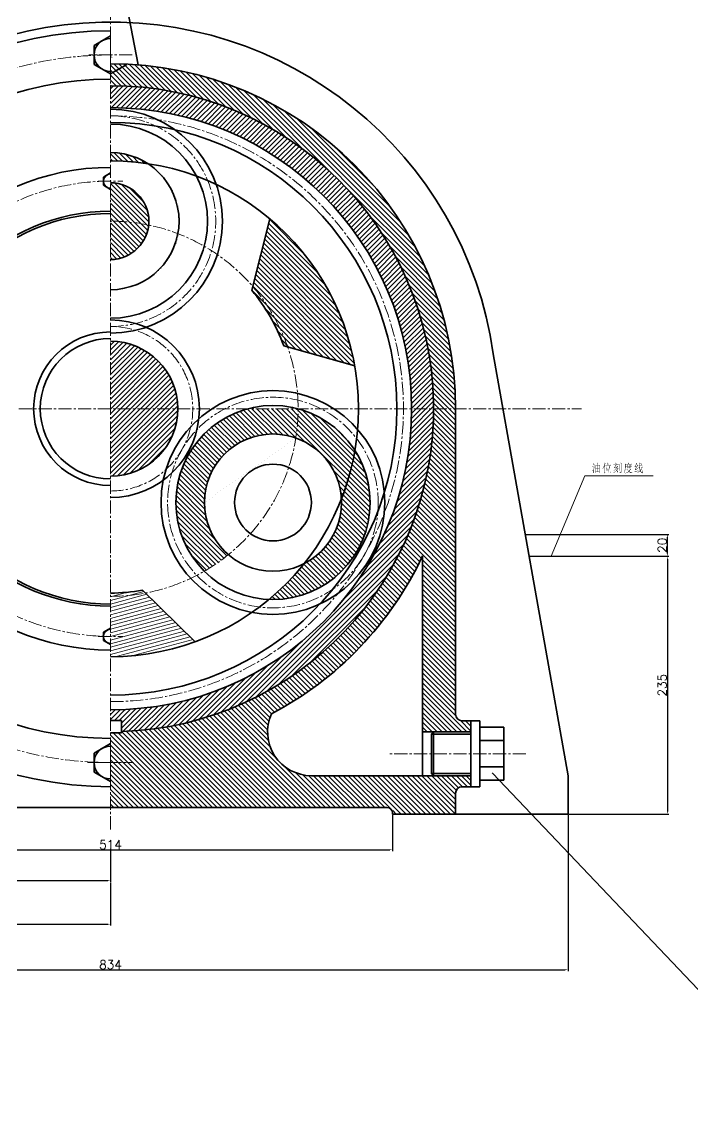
# Model space of a CAD drawing. Header units: millimetres. Extents: x -2378 to 2378, y -1682 to 1682.
# Drawn here: x 953 to 1564, y 147 to 1152 of the extents above; entities that cross this region are included whole.
import ezdxf

# ---------------------------------------------------------------- set-up
doc = ezdxf.new("R2010")
doc.units = ezdxf.units.MM
doc.header["$PDSIZE"] = -5
doc.linetypes.add('点画线', pattern=[18, 12, -2, 2, -2])
doc.layers.get('Defpoints').update_dxf_attribs({"lineweight": 18})
for name, color, linetype, lineweight in [('中心线层', 1, '点画线', 18), ('剖面线层', 4, 'Continuous', 18), ('尺寸线层', 3, 'Continuous', 18), ('粗实线层', 7, 'Continuous', 35), ('细实线层', 7, 'Continuous', 18)]:
    doc.layers.add(name, color=color, linetype=linetype, lineweight=lineweight)
doc.styles.get("Standard").update_dxf_attribs({"font": 'txt.shx'})
doc.styles.add('标准', font='isocp.shx', dxfattribs={"width": 0.667, "bigfont": 'gbcbig.shx'})
doc.dimstyles.new('ISO-25', dxfattribs={"dimtxt": 8, "dimasz": 2.5, "dimexe": 1.25, "dimexo": 0.625, "dimtad": 1, "dimtxsty": 'Standard', "dimcen": 2.5, "dimdle": 5, "dimadec": 0, "dimazin": 0, "dimtfac": 1, "dimtmove": 0, "dimatfit": 3, "dimfxl": 1, "dimarcsym": 0})
pattern_1 = [(135, (0, 0), (-2.245064030267288, -2.245064030267288), [])]

# ---------------------------------------------------------------- blocks, each defined once
blk = doc.blocks.new('*X33')
at = {"layer": 'Defpoints', "color": 0, "transparency": 16777216}
for p in [(640.2259182012292, 430.4999388581303), (1033.225955050274, 399.4745002564988), (1033.225955050274, 369.9550804046495)]:
    blk.add_point(p, dxfattribs=at)
at = {"layer": '尺寸线层', "color": 0, "linetype": 'Continuous', "lineweight": -2, "transparency": 16777216}
for p, q in [((640.2259182012292, 429.8749388581303), (640.2259182012292, 368.7050804046495)), ((1033.225955050274, 398.8495002564988), (1033.225955050274, 368.7050804046495)), ((642.7259182012292, 369.9550804046495), (1030.725955050274, 369.9550804046495))]:
    blk.add_line(p, q, dxfattribs=at)
at = {"layer": '尺寸线层', "color": 0, "transparency": 16777216}
for points in [[(642.7259182012292, 370.3717470713162), (642.7259182012292, 369.5384137379828), (640.2259182012292, 369.9550804046495)], [(1030.725955050274, 370.3717470713162), (1030.725955050274, 369.5384137379828), (1033.225955050274, 369.9550804046495)]]:
    blk.add_solid(points, dxfattribs=at)
at = {"layer": '尺寸线层', "color": 0, "transparency": 16777216, "insert": (836.7259366257514, 374.5800804046495), "char_height": 8, "width": 28.57142857142867, "attachment_point": 5}
blk.add_mtext('\\A1;393', dxfattribs=at)
blk = doc.blocks.new('*X34')
at = {"layer": 'Defpoints', "color": 0, "transparency": 16777216}
for p in [(1450.22599189932, 430.4999388581303), (616.2259182012274, 330.1550917189517), (1450.22599189932, 288.6286393197526)]:
    blk.add_point(p, dxfattribs=at)
at = {"layer": '尺寸线层', "color": 0, "linetype": 'Continuous', "lineweight": -2, "transparency": 16777216}
for p, q in [((1450.22599189932, 429.8749388581303), (1450.22599189932, 287.3786393197526)), ((616.2259182012274, 329.5300917189517), (616.2259182012274, 287.3786393197526)), ((618.7259182012274, 288.6286393197526), (1447.72599189932, 288.6286393197526))]:
    blk.add_line(p, q, dxfattribs=at)
at = {"layer": '尺寸线层', "color": 0, "transparency": 16777216}
for points in [[(618.7259182012274, 289.0453059864192), (618.7259182012274, 288.2119726530859), (616.2259182012274, 288.6286393197526)], [(1447.72599189932, 289.0453059864192), (1447.72599189932, 288.2119726530859), (1450.22599189932, 288.6286393197526)]]:
    blk.add_solid(points, dxfattribs=at)
at = {"layer": '尺寸线层', "color": 0, "transparency": 16777216, "insert": (1033.225955050274, 293.2536393197526), "char_height": 8, "width": 29.71428571428578, "attachment_point": 5}
blk.add_mtext('\\A1;834', dxfattribs=at)
blk = doc.blocks.new('*X35')
at = {"layer": 'Defpoints', "color": 0, "transparency": 16777216}
for p in [(1414.820331504019, 665.4977626740597), (1450.22599189932, 430.4999388581303), (1540.753661704195, 430.4999388581303)]:
    blk.add_point(p, dxfattribs=at)
at = {"layer": '尺寸线层', "color": 0, "linetype": 'Continuous', "lineweight": -2, "transparency": 16777216}
for p, q in [((1415.445331504019, 665.4977626740597), (1542.003661704195, 665.4977626740597)), ((1540.753661704195, 662.9977626740597), (1540.753661704195, 432.9999388581303)), ((1450.85099189932, 430.4999388581303), (1542.003661704195, 430.4999388581303))]:
    blk.add_line(p, q, dxfattribs=at)
at = {"layer": '尺寸线层', "color": 0, "transparency": 16777216}
for points in [[(1540.336995037529, 662.9977626740597), (1541.170328370862, 662.9977626740597), (1540.753661704195, 665.4977626740597)], [(1540.336995037528, 432.9999388581303), (1541.170328370862, 432.9999388581303), (1540.753661704195, 430.4999388581303)]]:
    blk.add_solid(points, dxfattribs=at)
at = {"layer": '尺寸线层', "color": 0, "transparency": 16777216, "insert": (1536.128661704195, 547.9988507660952), "char_height": 8, "width": 28.57142857142844, "attachment_point": 5, "rotation": 90}
blk.add_mtext('\\A1;235', dxfattribs=at)
blk = doc.blocks.new('*X36')
at = {"layer": 'Defpoints', "color": 0, "transparency": 16777216}
for p in [(1411.279726939453, 685.4977626740597), (1540.753661704195, 685.4977626740597), (1414.820331504019, 665.4977626740597)]:
    blk.add_point(p, dxfattribs=at)
at = {"layer": '尺寸线层', "color": 0, "linetype": 'Continuous', "lineweight": -2, "transparency": 16777216}
for p, q in [((1411.904726939453, 685.4977626740597), (1542.003661704195, 685.4977626740597)), ((1540.753661704195, 667.9977626740597), (1540.753661704195, 682.9977626740597)), ((1415.445331504019, 665.4977626740597), (1542.003661704195, 665.4977626740597))]:
    blk.add_line(p, q, dxfattribs=at)
at = {"layer": '尺寸线层', "color": 0, "transparency": 16777216}
for points in [[(1540.336995037529, 682.9977626740597), (1541.170328370862, 682.9977626740597), (1540.753661704195, 685.4977626740597)], [(1540.336995037529, 667.9977626740597), (1541.170328370862, 667.9977626740597), (1540.753661704195, 665.4977626740597)]]:
    blk.add_solid(points, dxfattribs=at)
at = {"layer": '尺寸线层', "color": 0, "transparency": 16777216, "insert": (1536.128661704195, 675.4977626740599), "char_height": 8, "width": 19.42857142857156, "attachment_point": 5, "rotation": 90}
blk.add_mtext('\\A1;20', dxfattribs=at)
blk = doc.blocks.new('*X38')
at = {"layer": 'Defpoints', "color": 0, "transparency": 16777216}
for p in [(776.2259182012273, 430.4999388581303), (1290.22599189932, 430.4999388581303), (1290.22599189932, 397.9773070920346)]:
    blk.add_point(p, dxfattribs=at)
at = {"layer": '尺寸线层', "color": 0, "linetype": 'Continuous', "lineweight": -2, "transparency": 16777216}
for p, q in [((776.2259182012273, 429.8749388581303), (776.2259182012273, 396.7273070920346)), ((1290.22599189932, 429.8749388581303), (1290.22599189932, 396.7273070920346)), ((778.7259182012273, 397.9773070920346), (1287.72599189932, 397.9773070920346))]:
    blk.add_line(p, q, dxfattribs=at)
at = {"layer": '尺寸线层', "color": 0, "transparency": 16777216}
for points in [[(778.7259182012273, 398.3939737587013), (778.7259182012273, 397.5606404253679), (776.2259182012273, 397.9773070920346)], [(1287.72599189932, 398.3939737587013), (1287.72599189932, 397.5606404253679), (1290.22599189932, 397.9773070920346)]]:
    blk.add_solid(points, dxfattribs=at)
at = {"layer": '尺寸线层', "color": 0, "transparency": 16777216, "insert": (1033.225955050274, 402.6023070920346), "char_height": 8, "width": 26.28571428571422, "attachment_point": 5}
blk.add_mtext('\\A1;514', dxfattribs=at)
blk = doc.blocks.new('*X39')
at = {"layer": 'Defpoints', "color": 0, "transparency": 16777216}
for p in [(616.2259182012274, 430.4999388581303), (1033.225955050274, 368.7050804046495), (1033.225955050274, 330.1550917189517)]:
    blk.add_point(p, dxfattribs=at)
at = {"layer": '尺寸线层', "color": 0, "linetype": 'Continuous', "lineweight": -2, "transparency": 16777216}
for p, q in [((616.2259182012274, 429.8749388581303), (616.2259182012274, 328.9050917189517)), ((1033.225955050274, 368.0800804046495), (1033.225955050274, 328.9050917189517)), ((618.7259182012274, 330.1550917189517), (1030.725955050274, 330.1550917189517))]:
    blk.add_line(p, q, dxfattribs=at)
at = {"layer": '尺寸线层', "color": 0, "transparency": 16777216}
for points in [[(618.7259182012274, 330.5717583856184), (618.7259182012274, 329.738425052285), (616.2259182012274, 330.1550917189517)], [(1030.725955050274, 330.5717583856184), (1030.725955050274, 329.738425052285), (1033.225955050274, 330.1550917189517)]]:
    blk.add_solid(points, dxfattribs=at)
at = {"layer": '尺寸线层', "color": 0, "transparency": 16777216, "insert": (824.7259366257505, 334.7800917189517), "char_height": 8, "width": 27.42857142857133, "attachment_point": 5}
blk.add_mtext('\\A1;417', dxfattribs=at)
blk = doc.blocks.new('*X82')
at = {"layer": '细实线层', "lineweight": 18}
h = blk.add_hatch(color=0, dxfattribs=at)
edge = h.paths.add_edge_path(flags=0)
edge.add_arc((0, 0), 0.5, 0, 360)
at = {"layer": '细实线层', "color": 0}
for p, q in [((0, 0), (304.906216121811, -320.6741399095342)), ((304.906216121811, -320.6741399095342), (314.906216121811, -320.6741399095342))]:
    blk.add_line(p, q, dxfattribs=at)
at = {"layer": '细实线层', "color": 0, "lineweight": 18, "insert": (309.906216121811, -319.1741399095342), "char_height": 5, "width": 17, "attachment_point": 8, "line_spacing_factor": 1.150569886022795, "style": '标准'}
blk.add_mtext('\\T1.1;42', dxfattribs=at)

msp = doc.modelspace()

# ---------------------------------------------------------------- hatches: boundary and pattern name
at = {"layer": '剖面线层'}
h = msp.add_hatch(dxfattribs=at)
h.set_pattern_fill('ANSI31', color=256, style=0, pattern_type=0)
h.set_pattern_definition(pattern_1)
edge = h.paths.add_edge_path(flags=0)
edge.add_line((1305.590978201314, 957.2500194340913), (1288.270470125625, 947.2500194340912))
edge.add_arc((1033.226063504373, 800.0000290601893), 294.4999304140848, -5.727287998524844e-06, 30.000005580192692, ccw=False)
edge.add_line((1327.725993918456, 800), (1347.725993918456, 800))
edge.add_arc((1033.22607086968, 800.0000310337172), 314.4999230487783, 359.9999942727121, 390.0000055801931)
edge = h.paths.add_edge_path(flags=0)
edge.add_line((1033.225955050274, 1114.500038868182), (1033.225955050274, 1101.524830254114))
edge.add_line((1033.225955050274, 1101.524830254114), (1033.225955050274, 1094.500038868182))
edge.add_arc((1033.225968702404, 800.0000236461799), 294.5000152220028, 29.99999734394362, 90.00000265606121, ccw=False)
edge.add_line((1288.270470125625, 947.2500194340912), (1305.590978201314, 957.2500194340914))
edge.add_arc((1033.225969629543, 800.0000252520334), 314.5000136161498, 29.99999734394154, 90.00000265605922)
edge = h.paths.add_edge_path(flags=0)
edge.add_line((1043.225955050274, 504.4999611318173), (1033.225955050273, 504.4999611318174))
edge.add_line((1033.225955050273, 504.4999611318174), (1033.225955050274, 436.4999388581303))
edge.add_line((1033.225955050274, 436.4999388581303), (1286.00379189932, 436.4999388581303))
edge.add_arc((1286.003791899321, 431.4999388581311), 4.999999999999204, -6.821210263296962e-13, 90.00000000000261, ccw=False)
edge.add_line((1291.00379189932, 431.4999388581303), (1291.00379189932, 430.4999388581303))
edge.add_line((1291.00379189932, 430.4999388581303), (1347.725993918457, 430.4999388581303))
edge.add_line((1347.725993918457, 430.4999388581303), (1347.725993918457, 449.4999388581167))
edge.add_arc((1353.725993918458, 449.4999388581161), 6.000000000000455, 90, 179.9999999999995, ccw=False)
edge.add_line((1353.725993918457, 455.4999388581166), (1361.725993918456, 455.4999388581167))
edge.add_line((1361.725993918456, 455.4999388581167), (1361.725993918456, 465.4999388581167))
edge.add_line((1361.725993918456, 465.4999388581167), (1333.725993918456, 465.4999388581167))
edge.add_line((1333.725993918456, 465.4999388581167), (1327.725993918456, 465.4999388581167))
edge.add_line((1327.725993918456, 465.4999388581167), (1317.725993918457, 465.4999388581167))
edge.add_line((1317.725993918457, 465.4999388581167), (1307.725993918457, 465.4999388581167))
edge.add_line((1307.725993918457, 465.4999388581167), (1216.391771820495, 465.4999388581168))
edge.add_arc((1216.391771820496, 505.4999388581167), 39.99999999999989, 155.997839979917, 269.9999999999993, ccw=False)
edge.add_arc((1033.225955050273, 799.9999999999993), 314.5000388681829, 297.7888782414608, 334.7708755690015)
edge.add_line((1317.725993918457, 665.9477626740589), (1317.725993918457, 505.4999388581167))
edge.add_line((1317.725993918457, 505.4999388581167), (1361.725993918456, 505.4999388581166))
edge.add_line((1361.725993918456, 505.4999388581166), (1361.725993918456, 515.4999388581167))
edge.add_line((1361.725993918456, 515.4999388581167), (1353.725993918457, 515.4999388581167))
edge.add_arc((1353.725993918459, 521.4999388581181), 6.000000000001137, 180.0000000000022, 269.9999999999957, ccw=False)
edge.add_line((1347.725993918457, 521.4999388581167), (1347.725993918456, 800))
edge.add_line((1347.725993918456, 800), (1327.725993918456, 800))
edge.add_arc((1033.225955050274, 800.000000000001), 294.5000388681829, 271.94590112070665, 360, ccw=False)
edge.add_line((1043.225955050274, 505.6697893634411), (1043.225955050274, 504.4999611318173))
h = msp.add_hatch(dxfattribs=at)
h.set_pattern_fill('ANSI31', color=256, style=0, pattern_type=0)
h.set_pattern_definition([(45, (0, 0), (-2.245064030267288, 2.245064030267288), [])])
edge = h.paths.add_edge_path(flags=0)
edge.add_line((1094.725955050274, 800), (1033.225955050274, 800))
edge.add_line((1033.225955050274, 800), (1033.225955050274, 738.5))
edge.add_arc((1033.225954683584, 800.0000003666898), 61.50000036668985, 270.0000003416227, 360.0000010248686)
edge = h.paths.add_edge_path(flags=0)
edge.add_line((1033.225955050274, 861.5), (1033.225955050274, 800))
edge.add_line((1033.225955050274, 800), (1094.725955050274, 800))
edge.add_arc((1033.225954683584, 799.9999996333102), 61.50000036668985, 359.9999999999999, 450)
edge = h.paths.add_edge_path(flags=0)
edge.add_line((1033.225955050274, 515.8999611318172), (1043.225955050274, 515.8999611318172))
edge.add_line((1043.225955050274, 515.8999611318172), (1043.225955050274, 505.669789363441))
edge.add_arc((1033.225955050273, 799.9999999999998), 294.5000388681827, 271.9459011207072, 450.0000000000001)
edge.add_line((1033.225955050274, 1094.500038868182), (1033.225955050274, 1074.500038868183))
edge.add_arc((1033.225955050274, 799.9999999999999), 274.5000388681827, -90, 89.99999999999989, ccw=False)
edge.add_line((1033.225955050274, 525.4999611318171), (1033.225955050274, 515.8999611318172))
h = msp.add_hatch(dxfattribs=at)
h.set_pattern_fill('ANSI31', color=256, style=0, pattern_type=0)
h.set_pattern_definition(pattern_1)
edge = h.paths.add_edge_path(flags=0)
edge.add_arc((1033.225968234333, 800.0001741167312), 225.9998647514523, 81.3396886626118, 90.00000334243876)
edge.add_line((1033.225955050274, 1026.000038868183), (1033.225955050274, 1006.000038868183))
edge.add_arc((1033.225953355814, 971.0000373391047), 35.00000152907788, -5.873882814559579, 89.99999722613512, ccw=False)
edge.add_arc((1033.226002155066, 800.0001600093883), 170.99987261974, 68.94020935009843, 78.25223335976972, ccw=False)
edge.add_arc((1033.225957468004, 971.0000399064407), 62.49999781272432, 349.4701056025385, 417.0106670791074)
edge = h.paths.add_edge_path(flags=0)
edge.add_line((1033.225955050274, 1033.500038868183), (1033.225955050274, 908.5000388681826))
edge.add_arc((1033.225955050274, 971.0000388681826), 62.5, 270, 450)
edge = h.paths.add_edge_path(flags=0)
edge.add_line((1033.225955050274, 936.0000388681826), (1033.225955050274, 908.5000388681826))
edge.add_arc((1033.22595957506, 971.0000334248299), 62.49999455664777, 269.9999958519806, 349.4701110913797)
edge.add_arc((1033.226002155074, 800.000160009419), 170.999872619708, 68.94020935009677, 78.25223335976985)
edge.add_arc((1033.225956327361, 971.0000374529683), 34.99999858478576, 269.99999790937784, 354.1261165021921, ccw=False)
h = msp.add_hatch(dxfattribs=at)
h.set_pattern_fill('ANSI31', color=256, style=0, pattern_type=0)
h.set_pattern_definition(pattern_1)
edge = h.paths.add_edge_path(flags=0)
edge.add_line((1178.495979823418, 973.1260739196441), (1162.828600209478, 911.5534296230175))
edge.add_arc((1033.225883862804, 799.9999494847368), 171.0001257759724, 30.000002732023972, 40.719701408880724, ccw=False)
edge.add_line((1181.316332758247, 885.5000194340913), (1228.947729966391, 913.0000194340913))
edge.add_arc((1033.225833115536, 799.9998976846058), 226.0001956244623, 30.00000700741121, 49.99999299259105)
edge = h.paths.add_edge_path(flags=0)
edge.add_line((1228.947729966391, 913.0000194340913), (1181.316332758247, 885.5000194340913))
edge.add_arc((1033.225875708934, 799.9999636074269), 171.0001257760855, 19.280298591122914, 29.999997267972617, ccw=False)
edge.add_line((1194.635381562689, 856.4624682940221), (1255.79254550872, 839.2444949021158))
edge.add_arc((1033.225805475168, 799.9999455591139), 226.0001956244683, 10.00000700740968, 29.99999299258893)
edge = h.paths.add_edge_path(flags=0)
edge.add_line((1181.316332758247, 885.5000194340913), (1178.718256546893, 884.0000194340913))
edge.add_arc((1033.225771856716, 799.9999145754412), 168.000240230738, 20.00000600818538, 29.999993991817405, ccw=False)
edge.add_line((1191.094351866451, 857.4593973724137), (1194.635381562689, 856.4624682940221))
edge.add_arc((1033.225875709022, 799.9999636074683), 171.0001257759886, 19.28029859111975, 29.99999726797561)
edge = h.paths.add_edge_path(flags=0)
edge.add_line((1162.828600209478, 911.5534296230175), (1161.921451269017, 907.9883434113249))
edge.add_arc((1033.225789473587, 799.9998840619527), 168.0002402308251, 30.000006008189416, 39.999993991816325, ccw=False)
edge.add_line((1178.718256546893, 884.0000194340913), (1181.316332758247, 885.5000194340913))
edge.add_arc((1033.225883862776, 799.9999494847171), 171.000125776006, 30.00000273202585, 40.71970140888061)
h = msp.add_hatch(dxfattribs=at)
h.set_pattern_fill('ANSI31', color=256, style=0, pattern_type=0)
h.set_pattern_definition(pattern_1)
edge = h.paths.add_edge_path(flags=0)
edge.add_line((1204.225993102738, 799.9832974347572), (1158.469086167684, 800))
edge.add_arc((1181.316339439413, 714.4999787734309), 88.50000345653237, 104.9609729263852, 225.0027943262544)
edge.add_arc((1033.225929037304, 800.0000378874748), 171.0000846865329, 300.0055976104097, 308.9402126873058)
edge.add_arc((1181.31634818383, 714.4999876723206), 62.50001542558397, 180.0000065021476, 229.4701004161529, ccw=False)
edge.add_arc((1181.316331870934, 714.4999818207327), 62.49999911268743, 70.52988954854612, 179.9999987925817, ccw=False)
edge.add_arc((1033.225909232258, 800.000003584155), 171.0000846865481, 351.0597873126961, 359.9944023895915)
h = msp.add_hatch(dxfattribs=at)
h.set_pattern_fill('ANSI31', color=256, style=0, pattern_type=0)
h.set_pattern_definition(pattern_1)
edge = h.paths.add_edge_path(flags=0)
edge.add_arc((1181.31633233253, 714.4999804420559), 88.50000042571696, 359.9999999999999, 392.4423503508935)
edge.add_arc((1033.226146446941, 799.9999468748115), 225.9998412617197, 338.66030288251204, 350.31401626799345, ccw=False)
edge.add_arc((1181.316561728775, 714.4999865403856), 62.49977102947247, -5.5330855843749305e-06, 2.989339682667719, ccw=False)
edge.add_arc((1181.316331835357, 714.4999811313374), 62.50000092288906, -62.989333225022506, 2.2737367544323206e-13, ccw=False)
edge.add_arc((1033.226096756309, 799.9998608082792), 225.9998412618061, 309.68598373200683, 321.33969711748387, ccw=False)
edge.add_arc((1181.316323765596, 714.4999899502989), 88.50000899265146, 267.5576555642851, 359.9999939244523)
edge = h.paths.add_edge_path(flags=0)
edge.add_arc((1033.226146446875, 799.9999468748301), 225.9998412617882, 338.6603028825136, 350.3140162679915)
edge.add_arc((1181.316337726679, 714.4999873345046), 88.49999217596519, 32.44234853865915, 74.997203767107)
edge.add_arc((1033.225909232249, 800.0000035841558), 171.0000846865574, 351.0597873127317, 359.9944023896267, ccw=False)
edge.add_arc((1181.316334866271, 714.4999821405958), 62.49999781272408, 2.989332920894526, 70.52989439746301, ccw=False)
h = msp.add_hatch(dxfattribs=at)
h.set_pattern_fill('ANSI31', color=256, style=0, pattern_type=0)
h.set_pattern_definition([(14.99999999999996, (0, 0), (-0.8217504682005007, 3.066814498467792), [])])
edge = h.paths.add_edge_path(flags=0)
edge.add_line((1110.522520735576, 587.62943117824), (1065.032736403484, 631.9841020829605))
edge.add_arc((1033.225946896501, 800.000086907851), 171.0001257760338, 270.00000273202517, 280.71970140887817, ccw=False)
edge.add_line((1033.225955050274, 628.9999611318174), (1033.225955050274, 573.9999611318173))
edge.add_arc((1033.22592740991, 800.000156756291), 226.0001956244751, 270.0000070074108, 289.9999929925895)
edge = h.paths.add_edge_path(flags=0)
edge.add_line((1065.032736403484, 631.9841020829605), (1062.398855647707, 634.5522592162613))
edge.add_arc((1033.225937433335, 800.0002013625262), 168.0002402307097, 270.0000060081876, 279.9999939918212, ccw=False)
edge.add_line((1033.225955050274, 631.9999611318173), (1033.225955050274, 628.9999611318174))
edge.add_arc((1033.225946896503, 800.00008690782), 171.0001257760036, 270.0000027320251, 280.7197014088799)
at = {"layer": '尺寸线层'}
h = msp.add_hatch(color=0, dxfattribs=at)
h.paths.add_polyline_path([(1477.295696576322, 745.2031298943817), (1477.295696576322, 742.5297348943819), (1478.646171576322, 742.5297348943819), (1478.646171576322, 745.2031298943817)], flags=0)
h.paths.add_polyline_path([(1475.063271576321, 741.3997448943816), (1475.118396576323, 742.888024894382), (1475.118396576323, 747.2426298943816), (1475.063271576321, 748.6757898943816), (1475.531806576321, 748.3450598943815), (1476.854721576322, 748.3450598943815), (1476.850416576322, 749.3070998943818), (1476.840941576322, 750.0469348943813), (1476.831466576322, 750.569729894382), (1476.827161576321, 750.8806498943815), (1477.571301576323, 750.4672348943815), (1477.295696576322, 750.1640698943817), (1477.295696576322, 748.3450598943815), (1478.618611576322, 748.3450598943815), (1478.839096576322, 748.7584698943816), (1479.335191576322, 748.2348148943817), (1479.087146576322, 747.9867698943818), (1479.087146576322, 742.8604648943816), (1479.087146576322, 741.6753548943822), (1478.646171576322, 741.3997448943816), (1478.646171576322, 742.2816898943821), (1475.531806576321, 742.2816898943821), (1475.531806576321, 741.6477948943817)], flags=0)
h.paths.add_polyline_path([(1475.531806576321, 748.0970098943814), (1475.531806576321, 745.4511798943819), (1476.854721576322, 745.4511798943819), (1476.854721576322, 748.0970098943814)], flags=0)
h.paths.add_polyline_path([(1477.295696576322, 748.0970098943814), (1477.295696576322, 745.4511798943819), (1478.646171576322, 745.4511798943819), (1478.646171576322, 748.0970098943814)], flags=0)
h.paths.add_polyline_path([(1475.531806576321, 745.2031298943817), (1475.531806576321, 742.5297348943819), (1476.854721576322, 742.5297348943819), (1476.854721576322, 745.2031298943817)], flags=0)
h.paths.add_polyline_path([(1474.897911576322, 748.7584698943816), (1474.624131576322, 747.7224648943817), (1474.382006576322, 746.8059598943815), (1474.172176576322, 746.0096048943816), (1473.995296576322, 745.3340448943819), (1473.852001576323, 744.7799248943817), (1473.742941576322, 744.347884894382), (1473.668761576321, 744.0385798943813), (1473.630111576323, 743.8526548943815), (1473.568101576322, 743.2807698943813), (1473.547431576322, 742.5848598943818), (1473.547431576322, 741.9612948943819), (1473.547431576322, 741.5651098943814), (1473.444076576322, 741.3997448943816), (1473.134021576322, 741.4824298943819), (1472.968226576322, 741.6219548943815), (1472.882526576323, 741.8338298943814), (1472.874346576323, 742.1180498943814), (1472.941096576323, 742.474614894382), (1473.023776576322, 743.1429648943819), (1472.941096576323, 743.5219248943819), (1472.668931576322, 743.7492998943818), (1472.252076576323, 743.9353348943815), (1472.252076576323, 744.1006998943814), (1472.703381576322, 744.0386898943822), (1472.968656576323, 744.0180198943814), (1473.137466576322, 744.1179248943814), (1473.326946576322, 744.4038698943815), (1473.386321576323, 744.5458698943818), (1473.481546576322, 744.806084894382), (1473.612296576322, 745.183859894382), (1473.778251576322, 745.6785548943818), (1473.979091576321, 746.2895198943812), (1474.214486576321, 747.0161148943818), (1474.484121576324, 747.8576848943814), (1474.787666576322, 748.8135898943821)], flags=0)
h.paths.add_polyline_path([(1472.279636576322, 748.0143298943818), (1472.754196576322, 747.7150348943816), (1473.099571576323, 747.4389998943817), (1473.310581576322, 747.1887998943813), (1473.382066576322, 746.9670198943819), (1473.340726576322, 746.5742798943817), (1473.216701576322, 746.3055598943816), (1473.134451576322, 746.232354894382), (1473.054781576322, 746.2573298943822), (1472.980281576322, 746.3753248943814), (1472.913536576322, 746.5811698943818), (1472.682711576323, 747.1737248943815), (1472.224516576322, 747.9316448943815)], flags=0)
h.paths.add_polyline_path([(1473.051336576321, 750.301874894382), (1473.736911576322, 749.8471198943818), (1474.071086576322, 749.4750498943814), (1474.115871576322, 749.1408748943819), (1474.015966576322, 748.7860298943816), (1473.928976576322, 748.6409048943816), (1473.836821576323, 748.617219894382), (1473.744661576322, 748.7123898943815), (1473.657676576323, 748.9238348943815), (1473.388956576321, 749.5026098943819), (1472.996216576322, 750.1640698943817)], flags=0)
h = msp.add_hatch(color=0, dxfattribs=at)
h.paths.add_polyline_path([(1483.146296576323, 741.2343798943817), (1483.156576576322, 741.6012848943816), (1483.166536576321, 742.0818748943817), (1483.175846576322, 742.6761548943815), (1483.184191576322, 743.3841198943816), (1483.191241576323, 744.2057748943813), (1483.196681576322, 745.1411198943821), (1483.200176576323, 746.1901498943818), (1483.201416576322, 747.352869894382), (1482.515841576323, 746.0885198943821), (1481.933621576322, 745.1755698943813), (1481.823376576323, 745.2582548943816), (1482.419381576322, 746.5432748943814), (1482.953371576323, 747.9316448943815), (1483.404676576322, 749.3958148943817), (1483.752631576323, 750.8806498943815), (1484.524331576323, 750.3845548943815), (1484.193601576322, 750.1640698943817), (1483.945556576323, 749.4716048943816), (1483.738851576322, 748.8824948943817), (1483.573486576322, 748.3967348943817), (1483.449461576322, 748.0143298943818), (1483.862876576322, 747.6560398943817), (1483.614826576323, 747.4079898943816), (1483.614881576322, 746.2322448943816), (1483.615256576322, 745.185044894382), (1483.616281576323, 744.2657398943817), (1483.618271576323, 743.4736948943815), (1483.621556576322, 742.8082498943819), (1483.626456576322, 742.2687698943815), (1483.633291576321, 741.8546048943823), (1483.642386576322, 741.5651098943814)], flags=0)
h.paths.add_polyline_path([(1485.847251576323, 750.7152848943816), (1485.957491576321, 750.7979648943816), (1486.375641576323, 750.3742198943816), (1486.677516576322, 750.012484894382), (1486.860536576322, 749.7127598943817), (1486.922121576323, 749.4750498943814), (1486.873886576323, 749.102979894382), (1486.701631576321, 748.8135898943821), (1486.587946576322, 748.7416748943816), (1486.494926576323, 748.7756948943817), (1486.422581576322, 748.9182348943815), (1486.370901576322, 749.1718798943817), (1486.191756576322, 749.8712348943815)], flags=0)
h.paths.add_polyline_path([(1484.193601576322, 748.4001798943824), (1488.162351576322, 748.4001798943824), (1488.630886576322, 748.9789548943819), (1489.292346576322, 748.1521348943812), (1485.240911576322, 748.1521348943812), (1484.469211576322, 748.0143298943818)], flags=0)
h.paths.add_polyline_path([(1484.937746576322, 747.1875048943817), (1485.047986576322, 747.2701898943816), (1485.404556576323, 746.4950398943816), (1485.688776576322, 745.8232498943822), (1485.900646576322, 745.2548098943813), (1486.040176576322, 744.7897198943816), (1486.119411576322, 744.0524698943815), (1485.929931576322, 743.5219248943819), (1485.780931576322, 743.3720648943823), (1485.668106576322, 743.3358898943821), (1485.596616576323, 743.4134048943812), (1485.571641576322, 743.6046048943814), (1485.533746576322, 744.2040548943811), (1485.433836576322, 745.0102048943814), (1485.227131576322, 746.0058398943817)], flags=0)
h.paths.add_polyline_path([(1487.748941576322, 747.7387198943821), (1488.548206576322, 747.1875048943817), (1488.387576576323, 747.0217098943814), (1488.234701576322, 746.7293098943816), (1488.086991576322, 746.3077148943818), (1487.941866576322, 745.7543448943812), (1487.761001576321, 745.0627448943811), (1487.549126576322, 744.2316148943825), (1487.306246576322, 743.266124894382), (1487.032361576322, 742.1714448943814), (1488.493081576322, 742.1714448943814), (1488.961616576322, 742.7777848943821), (1489.623076576323, 741.9233998943815), (1485.075546576322, 741.9233998943815), (1484.644911576323, 741.8992848943818), (1484.276286576322, 741.8131548943817), (1483.973116576322, 742.1714448943814), (1486.784316576322, 742.1714448943814), (1487.445771576323, 745.4787398943823), (1487.559031576322, 746.2116848943821), (1487.649036576323, 746.8361048943822), (1487.713201576322, 747.3468398943811)], flags=0)
h = msp.add_hatch(color=0, dxfattribs=at)
h.paths.add_polyline_path([(1494.044626576323, 748.2348148943817), (1493.625186576322, 747.6663748943816), (1493.272926576322, 747.2012848943815), (1492.982676576322, 746.839549894382), (1492.749271576323, 746.5811698943818), (1494.485596576323, 746.6087298943818), (1494.812881576322, 747.3494248943817), (1495.036816576322, 747.9867698943818), (1495.725831576322, 747.3253098943816), (1495.367541576322, 747.1875048943817), (1494.458036576322, 745.7198948943816), (1493.548531576322, 744.6243548943818), (1492.580461576323, 743.8182048943819), (1491.591716576322, 743.2187548943817), (1491.509036576323, 743.356559894382), (1492.291071576322, 743.9318898943817), (1493.052441576322, 744.6519148943818), (1493.755236576322, 745.4821848943817), (1494.375356576322, 746.4158048943815), (1493.383166576322, 746.2779998943821), (1492.921526576322, 746.1401948943818), (1492.501221576323, 745.919709894382), (1492.225616576322, 746.6087298943818), (1492.601131576322, 746.874004894382), (1492.997316576321, 747.4079898943816), (1493.352161576323, 748.0694498943818), (1493.603656576323, 748.7309098943816), (1492.694151576322, 748.7309098943816), (1491.894886576322, 748.5931048943818), (1491.591716576322, 748.9789548943819), (1495.395106576322, 748.9789548943819), (1495.808516576322, 749.5026098943819), (1496.469971576322, 748.7309098943816), (1493.879261576322, 748.7309098943816), (1494.347796576322, 748.317499894382)], flags=0)
h.paths.add_polyline_path([(1495.808516576322, 745.423614894382), (1495.264191576322, 744.5899048943817), (1494.761206576322, 743.8802148943815), (1495.267636576323, 743.4767098943818), (1495.629371576323, 743.1326298943819), (1495.846411576323, 742.8453948943817), (1495.918756576321, 742.6124198943813), (1495.877416576323, 742.2506848943814), (1495.753396576322, 741.9509598943815), (1495.670711576323, 741.8626798943816), (1495.588031576322, 741.8855048943811), (1495.505346576322, 742.0168498943818), (1495.422666576323, 742.2541298943817), (1495.136721576321, 742.9121448943812), (1494.623401576321, 743.7148498943817), (1493.982616576322, 743.011189894382), (1493.259146576323, 742.3850448943818), (1492.452991576322, 741.8312448943822), (1491.564156576323, 741.3446248943816), (1491.509036576323, 741.5099898943819), (1492.285046576322, 742.0435498943822), (1492.962866576323, 742.5745248943819), (1493.547671576322, 743.1106648943816), (1494.044626576323, 743.6597298943817), (1494.868006576322, 744.8758448943814), (1495.588031576322, 746.2779998943821), (1496.221926576322, 745.5338598943814)], flags=0)
h.paths.add_polyline_path([(1493.410731576322, 750.7428448943821), (1493.493411576322, 750.8255248943811), (1493.891321576322, 750.4995348943813), (1494.175541576323, 750.222634894381), (1494.346071576322, 749.9922448943822), (1494.402916576321, 749.8057798943815), (1494.344351576322, 749.4819398943815), (1494.182431576322, 749.1994398943822), (1494.068741576322, 749.1115898943818), (1493.975726576321, 749.1374298943816), (1493.903376576322, 749.2769548943812), (1493.851701576323, 749.5301698943819), (1493.693226576323, 750.1261748943813)], flags=0)
h.paths.add_polyline_path([(1497.379481576322, 748.5931048943818), (1497.379481576322, 745.0102048943814), (1497.407041576322, 743.8526548943815), (1496.910946576323, 743.5494848943823), (1496.924726576322, 744.9137448943817), (1496.938506576322, 746.443364894382), (1496.924726576322, 747.9695448943818), (1496.910946576323, 749.309684894382), (1497.682646576322, 748.9238348943815)], flags=0)
h.paths.add_polyline_path([(1498.371666576322, 749.2270048943816), (1498.357886576322, 750.0882748943819), (1498.344106576323, 750.8255248943811), (1499.033126576323, 750.4672348943815), (1498.785076576322, 750.1640698943817), (1498.785076576322, 742.474614894382), (1498.759241576323, 742.0198648943821), (1498.640386576322, 741.6477948943817), (1498.428511576322, 741.3584048943818), (1498.123621576323, 741.1516998943813), (1498.029741576323, 741.4673548943821), (1497.827341576322, 741.7132498943816), (1497.511256576322, 741.8919648943817), (1497.076311576322, 742.0060848943818), (1497.076311576322, 742.2265698943817), (1497.679201576322, 742.1783398943813), (1498.096056576323, 742.1714448943814), (1498.306211576321, 742.3195848943811), (1498.371666576322, 742.7777848943821)], flags=0)
h = msp.add_hatch(color=0, dxfattribs=at)
h.paths.add_polyline_path([(1504.222266576322, 745.5889798943819), (1504.260161576322, 746.477814894382), (1504.277386576323, 747.4906748943814), (1503.423001576321, 747.4906748943814), (1503.009591576322, 747.4079898943816), (1502.761546576322, 747.7387198943821), (1504.277386576323, 747.7387198943821), (1504.260161576322, 748.372619894381), (1504.222266576322, 749.0891998943822), (1504.966406576323, 748.6482248943818), (1504.690796576323, 748.427739894382), (1504.690796576323, 747.7387198943821), (1506.537371576323, 747.7387198943821), (1506.537371576323, 749.0616398943818), (1507.281511576322, 748.6482248943818), (1506.978341576322, 748.4001798943824), (1506.978341576322, 747.7387198943821), (1507.612241576322, 747.7387198943821), (1508.053211576322, 748.2623748943817), (1508.659546576321, 747.4906748943814), (1506.978341576322, 747.4906748943814), (1506.978771576322, 746.9273998943819), (1506.981786576322, 746.477814894382), (1506.989971576323, 746.1419198943819), (1507.005901576323, 745.919709894382), (1506.537371576323, 745.6716648943817), (1506.537371576323, 746.0299548943814), (1504.690796576323, 746.0299548943814), (1504.690796576323, 745.8370298943815)], flags=0)
h.paths.add_polyline_path([(1507.309071576322, 744.7070398943821), (1506.589046576321, 743.6700648943817), (1506.013716576323, 742.9431498943819), (1506.592921576322, 742.5603148943816), (1507.257396576323, 742.2782448943818), (1508.009716576322, 742.0943648943818), (1508.852471576322, 742.0060848943818), (1508.852471576322, 741.840719894382), (1508.397721576322, 741.6615748943819), (1508.191016576322, 741.317064894382), (1507.451181576322, 741.538839894382), (1506.799196576322, 741.8303848943821), (1506.229896576323, 742.1891048943818), (1505.738106576321, 742.6124198943813), (1504.916881576321, 742.1055598943818), (1504.067236576321, 741.6994698943823), (1503.191751576323, 741.3915648943818), (1502.293011576322, 741.1792598943813), (1502.237891576323, 741.3446248943816), (1503.090121576323, 741.6025748943817), (1503.908761576323, 741.9612948943819), (1504.691231576322, 742.4181998943819), (1505.434941576322, 742.9707098943819), (1504.814821576322, 743.8560998943818), (1504.277386576323, 744.9275248943819), (1503.946656576323, 744.9275248943819), (1503.643491576323, 744.8448398943816), (1503.367881576322, 745.1755698943813), (1506.868096576322, 745.1755698943813), (1507.143706576322, 745.5338598943814), (1507.639801576323, 744.9275248943819)], flags=0)
h.paths.add_polyline_path([(1504.442751576322, 744.9275248943819), (1505.062866576322, 743.9766748943813), (1505.682986576322, 743.2738798943816), (1506.289321576322, 744.0593598943816), (1506.812976576321, 744.9275248943819)], flags=0)
h.paths.add_polyline_path([(1504.690796576323, 747.4906748943814), (1504.690796576323, 746.2779998943821), (1506.537371576323, 746.2779998943821), (1506.537371576323, 747.4906748943814)], flags=0)
h.paths.add_polyline_path([(1502.155206576323, 749.9160198943815), (1502.706421576322, 749.5026098943819), (1505.324696576323, 749.5026098943819), (1505.186891576323, 750.0262648943814), (1505.000856576322, 750.3811098943821), (1504.690796576323, 750.8806498943815), (1504.801041576322, 750.9633298943819), (1505.400486576321, 750.5705898943817), (1505.710546576322, 750.2191898943817), (1505.751886576323, 749.8815698943819), (1505.545181576323, 749.5026098943819), (1507.667361576322, 749.5026098943819), (1508.135896576322, 750.0813848943814), (1508.797351576322, 749.2545648943816), (1502.678861576323, 749.2545648943816), (1502.673266576322, 748.0819398943819), (1502.654746576322, 747.0462548943811), (1502.620726576323, 746.1500998943817), (1502.568621576323, 745.3960548943816), (1502.375696576321, 744.0938098943817), (1502.100086576322, 742.9982698943819), (1501.714236576322, 742.0474248943816), (1501.245701576323, 741.1792598943813), (1501.163021576323, 741.2619398943817), (1501.700456576323, 742.7467798943818), (1501.989841576323, 744.2936248943812), (1502.131091576322, 745.8714798943817), (1502.210331576322, 747.4906748943814), (1502.209466576322, 748.2610848943815), (1502.203441576322, 748.9203898943821), (1502.187076576322, 749.4711748943815)], flags=0)
h = msp.add_hatch(color=0, dxfattribs=at)
h.paths.add_polyline_path([(1515.644251576322, 747.848964894382), (1515.664921576323, 747.1737248943815), (1515.726936576322, 746.333124894382), (1517.270336576322, 746.5260498943818), (1517.711311576322, 747.1599448943822), (1518.372766576323, 746.443364894382), (1515.754496576322, 746.1126348943818), (1515.878516576323, 744.972309894382), (1516.085226576323, 744.1006998943814), (1516.746681576323, 744.9481948943818), (1517.242776576322, 745.8370298943815), (1517.821551576322, 745.0928898943818), (1517.545946576322, 745.0377648943819), (1516.278151576322, 743.5494848943823), (1516.918936576322, 742.664094894382), (1517.683746576323, 742.0887648943823), (1518.152281576323, 744.1006998943814), (1518.262526576321, 744.0455798943818), (1518.200511576323, 743.1774148943811), (1518.179841576321, 742.474614894382), (1518.197066576323, 741.9199548943822), (1518.317646576322, 741.5099898943819), (1518.338316576322, 741.2688298943814), (1518.069601576322, 741.2343798943817), (1517.614846576322, 741.4135248943818), (1517.077411576322, 741.7580348943817), (1516.498636576322, 742.3023598943815), (1515.919861576323, 743.1360748943817), (1514.707186576322, 742.3092498943821), (1514.021611576322, 741.9785198943815), (1513.191346576323, 741.6477948943817), (1513.136221576323, 741.8131548943817), (1514.479811576321, 742.5986398943816), (1515.699371576322, 743.6321698943817), (1515.430656576323, 744.7897198943816), (1515.285961576322, 746.0299548943814), (1513.935486576322, 745.8370298943815), (1513.659876576322, 745.6716648943817), (1513.301586576323, 746.0023948943814), (1515.258401576321, 746.2504398943817), (1515.217061576323, 746.9325698943813), (1515.175721576322, 747.821404894382), (1514.238651576322, 747.7387198943821), (1514.045726576323, 747.5733548943819), (1513.742561576321, 747.904084894382), (1515.175721576322, 748.0143298943818), (1515.120596576322, 750.9082098943819), (1515.892301576322, 750.4672348943815), (1515.616691576323, 750.1640698943817), (1515.620136576323, 749.2097748943817), (1515.644251576322, 748.0694498943818), (1517.077411576322, 748.2348148943817), (1517.490821576322, 748.841149894382), (1518.152281576323, 748.0970098943814)], flags=0)
h.paths.add_polyline_path([(1516.167906576322, 750.2191898943817), (1516.167906576322, 750.3294348943815), (1516.628256576322, 750.1644998943817), (1516.977506576322, 750.0021498943812), (1517.218231576322, 749.8449648943821), (1517.353021576321, 749.6955348943817), (1517.415031576323, 749.3579148943815), (1517.353021576321, 748.9789548943819), (1517.269906576322, 748.8290948943819), (1517.184211576322, 748.7929198943817), (1517.093346576322, 748.8704348943812), (1516.994731576323, 749.0616398943818), (1516.664001576321, 749.5990748943819)], flags=0)
h.paths.add_polyline_path([(1512.529886576322, 750.7428448943821), (1513.191346576323, 750.2191898943817), (1512.901956576322, 749.9263548943819), (1512.612566576323, 749.3648048943811), (1512.178486576322, 748.472524894382), (1511.537696576323, 747.2701898943816), (1512.860616576323, 747.4355548943819), (1513.522071576323, 749.0891998943822), (1514.100851576322, 748.5655448943813), (1513.956586576322, 748.4264498943818), (1513.773566576322, 748.1762498943818), (1513.554371576322, 747.8175298943817), (1513.301586576323, 747.352869894382), (1512.657356576322, 746.2159898943816), (1511.868426576322, 744.8723998943816), (1512.152216576323, 744.9301098943812), (1512.588451576322, 745.0239848943817), (1513.174551576322, 745.1592048943818), (1513.907926576322, 745.3409348943816), (1513.907926576322, 745.1755698943813), (1513.101771576322, 744.8827398943819), (1512.502326576322, 744.6519148943818), (1512.009676576323, 744.3763098943815), (1511.537696576323, 744.0180198943814), (1511.124286576322, 744.8723998943816), (1511.496356576323, 745.1583448943821), (1511.951111576321, 745.7543448943812), (1512.805491576321, 747.2701898943816), (1512.033791576322, 747.0497048943818), (1511.654831576322, 746.839549894382), (1511.317211576322, 746.5260498943818), (1510.958921576322, 747.3253098943816), (1511.134621576321, 747.4286648943818), (1511.330991576323, 747.6560398943817), (1511.548031576323, 748.0074398943817), (1511.785746576322, 748.4828598943815), (1512.219826576323, 749.5921848943814)], flags=0)
h.paths.add_polyline_path([(1510.931361576322, 742.8604648943816), (1511.758186576322, 743.0086048943818), (1512.419641576322, 743.1360748943817), (1513.143111576322, 743.3186648943816), (1514.238651576322, 743.6046048943814), (1514.266216576321, 743.439239894382), (1513.569441576322, 743.1700948943814), (1512.970856576322, 742.9397048943816), (1512.475626576322, 742.7454848943813), (1512.088911576322, 742.5848598943818), (1511.551476576323, 742.3023598943815), (1511.262091576321, 742.0612048943818)], flags=0)
at = {"layer": '细实线层'}
msp.add_hatch(color=256, dxfattribs=at).paths.add_polyline_path([(1034.059288383606, 1120.000038868183), (1034.892621716939, 1120.000038868183), (1034.475955050273, 1122.500038868183)], flags=0)

# ---------------------------------------------------------------- linework, layer by layer
at = {"layer": '中心线层'}
for p, q in [((1033.225955050274, 1256.461986061469), (1033.225955050274, 416.1253399319867)), ((1021.92081740135, 1007.5), (1044.395963389272, 1007.5)), ((607.7552978005988, 799.9999999999999), (1462.619123576082, 800)), ((1021.92081740135, 592.5), (1044.395963389272, 592.5)), ((1391.725993918456, 509.6999388581168), (1369.725993918456, 509.6999388581168)), ((1411.841539300649, 485.4999388581167), (1286.659004684791, 485.4999388581167))]:
    msp.add_line(p, q, dxfattribs=at)
at = {"layer": '中心线层', "linetype": '点画线', "lineweight": 18}
for p, q in [((1033.225955050274, 1101.524830254114), (1033.225955050274, 1143.475247482251)), ((1033.225955050272, 1102.679530792494), (1033.225955050272, 1142.320546943872)), ((1053.046463125961, 1122.500038868183), (1013.405446974584, 1122.500038868183)), ((1033.225955050274, 498.4751697458851), (1033.225955050274, 456.5247525177491)), ((1033.225955050275, 497.3204692075057), (1033.225955050275, 457.6794530561281)), ((1012.250746436206, 477.4999611318171), (1054.201163664341, 477.4999611318171)), ((1013.405446974586, 477.4999611318169), (1053.046463125964, 477.4999611318169))]:
    msp.add_line(p, q, dxfattribs=at)
at = {"layer": '中心线层'}
msp.add_circle((1181.316332758247, 714.4999805659086), 96, dxfattribs=at)
for centre, radius, start, end in [((1033.225955050274, 800), 322.5000388681829, 90, 270), ((1033.225955050274, 971.0000388681826), 96, 270, 90), ((1033.225955050274, 800), 267.0000388681827, 270, 90), ((1033.225955050274, 800), 207.5, 90, 270), ((1033.225955050274, 800), 171.0000388681827, 270, 90), ((1033.225955050274, 800), 75.00003886818274, 270, 90)]:
    msp.add_arc(centre, radius, start, end, dxfattribs=at)
at = {"layer": '剖面线层'}
msp.add_arc((1181.316332758247, 714.4999805659086), 88.49999999999996, 74.99720179451155, 75.03903095284048, dxfattribs=at)
at = {"layer": '尺寸线层', "color": 0, "lineweight": 0}
for points in [[(1434.820326576321, 665.4977548943817), (1465.617826576323, 738.9460898943818)], [(1465.617826576323, 738.9460898943818), (1527.953656576322, 738.9460898943818)]]:
    msp.add_lwpolyline(points, dxfattribs=at)
at = {"layer": '粗实线层'}
for p, q in [((1048.294625082445, 1165.49606114187), (1058.421283626027, 1113.489186202727)), ((1033.225955050272, 1139.820546943872), (1018.225955050272, 1131.160292906027)), ((1018.225955050272, 1131.160292906027), (1018.225955050272, 1113.839784830338)), ((1018.225955050272, 1113.839784830338), (1033.225955050272, 1105.179530792494)), ((1033.225955050272, 1105.179530792494), (1048.225955050272, 1113.839784830338)), ((1033.225955050274, 1015.005553499465), (1026.725955050274, 1011.252776749733)), ((1026.725955050274, 1011.252776749733), (1026.725955050274, 1003.747223250267)), ((1026.725955050274, 1003.747223250267), (1033.225955050274, 999.9944465005349)), ((1161.921451269017, 907.9883434113253), (1178.495979823418, 973.1260739196446)), ((1191.094351866451, 857.4593973724137), (1255.79254550872, 839.2444949021157)), ((1382.157858321574, 850.0000000000074), (1450.22599189932, 465.4999388581167)), ((1347.725993918456, 800), (1347.725993918456, 521.4999388581167)), ((1317.725993918457, 505.4999388581167), (1317.725993918457, 665.9477626740597)), ((1062.398855647707, 634.5522592162611), (1110.522520735577, 587.6294311782398)), ((1026.725955050274, 596.2527767497326), (1033.225955050274, 600.0055534994651)), ((1026.725955050274, 588.7472232502674), (1026.725955050274, 596.2527767497326)), ((1033.225955050274, 584.9944465005349), (1026.725955050274, 588.7472232502674)), ((1043.225955050274, 515.8999611318172), (1033.225955050274, 515.8999611318172)), ((1043.225955050274, 505.4999611318172), (1043.225955050274, 515.8999611318172)), ((1369.725993918456, 515.4999388581167), (1353.725993918457, 515.4999388581167)), ((1361.725993918456, 515.4999388581167), (1361.725993918456, 455.4999388581167)), ((1369.725993918456, 515.4999388581167), (1369.725993918456, 455.4999388581167)), ((1043.225955050274, 504.4999611318173), (1033.225955050274, 504.4999611318174)), ((1043.225955050274, 505.4999611318172), (1043.225955050274, 504.4999611318173)), ((1361.725993918456, 505.4999388581167), (1317.725993918457, 505.4999388581167)), ((1317.725993918457, 505.4999388581167), (1317.725993918457, 465.4999388581167)), ((1325.725993918456, 503.4999388581167), (1327.725993918456, 505.4999388581167)), ((1325.725993918456, 503.4999388581167), (1325.725993918456, 467.4999388581167)), ((1325.725993918456, 503.4999388581167), (1361.725993918456, 503.4999388581169)), ((1327.725993918456, 505.4999388581167), (1327.725993918456, 465.4999388581167)), ((1391.725993918456, 509.6999388581168), (1369.725993918456, 509.6999388581168)), ((1391.725993918456, 509.6999388581168), (1391.725993918456, 461.2999388581167)), ((1033.225955050275, 494.8204692075057), (1018.225955050275, 486.1602151696613)), ((1391.725993918456, 497.4999388581167), (1369.725993918456, 497.4999388581167)), ((1018.225955050275, 486.1602151696613), (1018.225955050275, 468.8397070939725)), ((1391.725993918456, 473.4999388581167), (1369.725993918456, 473.4999388581167)), ((1018.225955050275, 468.8397070939725), (1033.225955050275, 460.1794530561281)), ((1216.391771820495, 465.4999388581168), (1307.725993918457, 465.4999388581167)), ((1307.725993918457, 465.4999388581167), (1317.725993918457, 465.4999388581167)), ((1317.725993918457, 465.4999388581167), (1327.725993918456, 465.4999388581167)), ((1325.725993918456, 467.4999388581167), (1327.725993918456, 465.4999388581167)), ((1325.725993918456, 467.4999388581167), (1361.725993918457, 467.4999388581169)), ((1327.725993918456, 465.4999388581167), (1333.725993918456, 465.4999388581167)), ((1361.725993918456, 465.4999388581167), (1333.725993918456, 465.4999388581167)), ((1450.22599189932, 465.4999388581167), (1450.22599189932, 430.4999388581303)), ((1369.725993918456, 455.4999388581167), (1353.725993918457, 455.4999388581167)), ((1391.725993918456, 461.2999388581167), (1369.725993918456, 461.2999388581167)), ((1347.725993918457, 449.4999388581174), (1347.725993918457, 430.4999388581303)), ((781.2259182012274, 436.4999388581303), (1033.225955050274, 436.4999388581303)), ((1033.225955050274, 436.4999388581303), (1285.22599189932, 436.4999388581303)), ((1290.22599189932, 431.4999388581303), (1290.22599189932, 430.4999388581303)), ((1450.22599189932, 430.4999388581303), (1290.22599189932, 430.4999388581303))]:
    msp.add_line(p, q, dxfattribs=at)
for radius in [102, 88.5, 62.5, 35]:
    msp.add_circle((1181.316332758247, 714.4999805659086), radius, dxfattribs=at)
for centre, radius, start, end in [((1033.225955050274, 800), 352.4960611418696, 8.15465475467376, 180.0000000000001), ((1033.225955050274, 800), 344.5000388681829, 90, 270), ((1033.225955050272, 1122.500038868183), 15, 90, 270), ((1033.225955050274, 800), 314.5000388681826, 2.071152681277544e-14, 90), ((1033.225955050274, 800), 314.5000388681826, 2.071152681277544e-14, 90), ((1033.225955050274, 800), 300.5000388681829, 90, 270), ((1033.225955050274, 800), 294.5000388681827, 271.9459011207124, 90), ((1033.225955050274, 800), 274.5000388681827, 270, 90), ((1033.225955050274, 971.0000388681826), 102, 270, 90), ((1033.225955050274, 800), 261.0000388681826, 270, 90), ((1033.225955050274, 971.0000388681826), 88.5, 270, 90), ((1033.225955050274, 971.0000388681826), 62.5, 270, 90), ((1033.225955050274, 800), 226.0000388681827, 270, 90), ((1033.225955050274, 800), 220, 90, 270), ((1033.225955050274, 1007.5), 6.5, 90, 270), ((1033.225955050274, 971.0000388681826), 35, 270, 90), ((1033.225955050274, 800), 180, 90, 270), ((1033.225955050274, 800), 177.996077221261, 90, 270), ((1033.225955050274, 799.9999999999995), 168.0000388681829, 20.00000000000437, 39.9999999999856), ((1033.225955050274, 800), 81, 270, 90), ((1033.225955050274, 800), 70, 90, 270), ((1033.225955050274, 800), 64.00000000000011, 90, 270), ((1033.225955050274, 800), 61.5, 270, 90), ((1033.225955050274, 800), 314.5000388681826, 297.7888782414578, 334.7708755690017), ((1033.225955050274, 800.0000000000002), 168.0000388681829, 270, 280.0000000000051), ((1033.225955050274, 592.5), 6.5, 90, 270), ((1216.391771820495, 505.4999388581168), 40.00000000000004, 155.9978399799249, 270), ((1353.725993918457, 521.4999388581167), 6, 180, 270), ((1033.225955050275, 477.4999611318169), 15, 90, 270), ((1353.725993918457, 449.4999388581167), 6, 90, 179.9999999999913), ((1285.22599189932, 431.4999388581303), 5, 0, 90)]:
    msp.add_arc(centre, radius, start, end, dxfattribs=at)

# ---------------------------------------------------------------- block references
at = {"layer": '细实线层'}
msp.add_blockref('*X82', (1381.281788665756, 467.8139784243498), dxfattribs=at)

# ---------------------------------------------------------------- dimensions: what is measured, and where the dimension line sits
at = {"layer": '尺寸线层'}
for base, p2, picture, middle in [((1540.753661704195, 685.4977626740597), (1411.279726939453, 685.4977626740597), '*X36', (1536.128661704195, 675.4977626740599)), ((1540.753661704195, 430.4999388581303), (1450.22599189932, 430.4999388581303), '*X35', (1536.128661704195, 547.9988507660952))]:
    dim = msp.add_linear_dim(base=base, p1=(1414.820331504019, 665.4977626740597), p2=p2, angle=90, dimstyle='ISO-25', override={"dimsah": 1, "dimtolj": 1, "dimtzin": 8}, dxfattribs=at)
    dim.commit()
    dim.dimension.update_dxf_attribs({"geometry": picture, "text_midpoint": middle})
for base, p1, p2, picture, middle in [((1450.22599189932, 288.6286393197526), (616.2259182012274, 330.1550917189517), (1450.22599189932, 430.4999388581303), '*X34', (1033.225955050274, 293.2536393197526)), ((1033.225955050274, 330.1550917189517), (616.2259182012274, 430.4999388581303), (1033.225955050274, 368.7050804046495), '*X39', (824.7259366257505, 334.7800917189517)), ((1033.225955050274, 369.9550804046495), (640.2259182012292, 430.4999388581303), (1033.225955050274, 399.4745002564988), '*X33', (836.7259366257514, 374.5800804046495)), ((1290.22599189932, 397.9773070920346), (776.2259182012273, 430.4999388581303), (1290.22599189932, 430.4999388581303), '*X38', (1033.225955050274, 402.6023070920346))]:
    dim = msp.add_linear_dim(base=base, p1=p1, p2=p2, dimstyle='ISO-25', override={"dimsah": 1, "dimtolj": 1, "dimtzin": 8}, dxfattribs=at)
    dim.commit()
    dim.dimension.update_dxf_attribs({"geometry": picture, "text_midpoint": middle})

doc.saveas('drawing.dxf')
